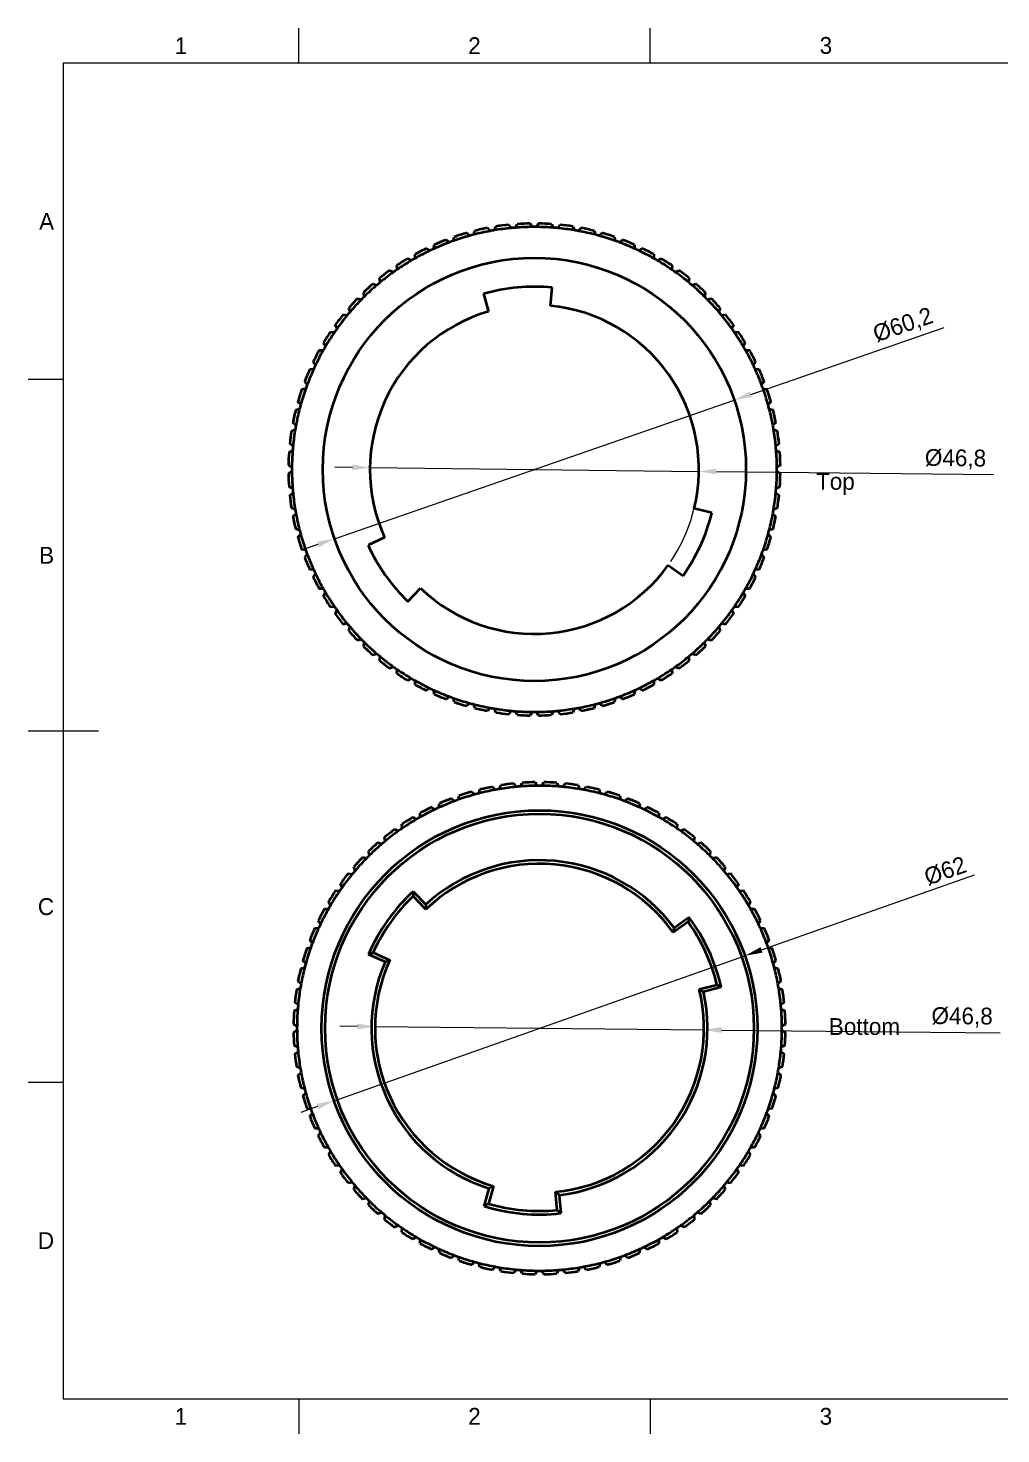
# Model space of a CAD drawing. Header units: millimetres. Extents: x 15 to 292, y 5 to 205.
# Drawn here: x 15 to 153.4, y 5 to 205 of the extents above; entities that cross this region are included whole.
import ezdxf

# ---------------------------------------------------------------- set-up
doc = ezdxf.new("R2010")
doc.units = ezdxf.units.MM
for name, color, linetype in [('Annotations', 7, 'Continuous'), ('Border', 7, 'Continuous'), ('Geometries', 7, 'Continuous')]:
    doc.layers.add(name, color=color, linetype=linetype)
doc.styles.add('Shapr0', font='txt', dxfattribs={"height": 2.3925})
doc.styles.add('Shapr2', font='txt', dxfattribs={"height": 2.3925})
doc.styles.add('Shapr4', font='txt', dxfattribs={"height": 2.3925})
doc.dimstyles.new('ISO-25', dxfattribs={"dimtxt": 2.5, "dimasz": 2.5, "dimexe": 1.25, "dimexo": 0.625, "dimtad": 1, "dimtxsty": 'Standard', "dimcen": 2.5, "dimadec": 0, "dimazin": 0, "dimtfac": 1, "dimtmove": 0, "dimatfit": 3, "dimfxl": 1, "dimarcsym": 0})

# ---------------------------------------------------------------- blocks, each defined once
blk = doc.blocks.new('*D2')
at = {"layer": 'Annotations', "color": 0, "linetype": 'Continuous', "lineweight": 15}
for p, q in [((61.13, 142.51), (58.63, 142.54)), ((63.63, 142.48), (110.43, 141.94)), ((112.93, 141.92), (152.34, 141.47))]:
    blk.add_line(p, q, dxfattribs=at)
at = {"layer": 'Annotations', "color": 0, "lineweight": 15}
blk.add_arc((87.03, 142.21), 23.4, 325.9535, 2.4063, dxfattribs=at)
at = {"layer": 'Annotations', "color": 0}
for points in [[(61.13, 142.09), (61.14, 142.92), (63.63, 142.48)], [(112.93, 142.33), (112.92, 141.5), (110.43, 141.94)]]:
    blk.add_solid(points, dxfattribs=at)
at = {"layer": 'Defpoints', "color": 0}
for p in [(63.63, 142.48), (110.43, 141.94)]:
    blk.add_point(p, dxfattribs=at)
at = {"layer": 'Annotations', "color": 0, "lineweight": 15, "insert": (146.94, 143.65), "char_height": 2.3925, "attachment_point": 5, "rotation": 359.3453, "style": 'Shapr4'}
blk.add_mtext('\\A1;%%c46,8', dxfattribs=at)
blk = doc.blocks.new('*D3')
at = {"layer": 'Annotations', "color": 0, "linetype": 'Continuous', "lineweight": 15}
for p, q in [((117.83, 152.88), (145.33, 162.41)), ((58.59, 132.36), (115.47, 152.07)), ((56.23, 131.54), (53.86, 130.72))]:
    blk.add_line(p, q, dxfattribs=at)
at = {"layer": 'Annotations', "color": 0}
for points in [[(117.7, 153.28), (117.97, 152.49), (115.47, 152.07)], [(56.36, 131.14), (56.09, 131.93), (58.59, 132.36)]]:
    blk.add_solid(points, dxfattribs=at)
at = {"layer": 'Defpoints', "color": 0}
for p in [(115.47, 152.07), (58.59, 132.36)]:
    blk.add_point(p, dxfattribs=at)
at = {"layer": 'Annotations', "color": 0, "lineweight": 15, "insert": (139.51, 162.64), "char_height": 2.3925, "attachment_point": 5, "rotation": 19.1102, "style": 'Shapr4'}
blk.add_mtext('\\A1;%%c60,2', dxfattribs=at)
blk = doc.blocks.new('*D4')
at = {"layer": 'Annotations', "color": 0, "linetype": 'Continuous', "lineweight": 15}
for p, q in [((61.85, 62.96), (59.35, 62.99)), ((64.35, 62.94), (111.15, 62.49)), ((113.65, 62.46), (153.29, 62.08))]:
    blk.add_line(p, q, dxfattribs=at)
at = {"layer": 'Annotations', "color": 0}
for points in [[(61.85, 62.55), (61.86, 63.38), (64.35, 62.94)], [(113.66, 62.88), (113.65, 62.05), (111.15, 62.49)]]:
    blk.add_solid(points, dxfattribs=at)
at = {"layer": 'Defpoints', "color": 0}
for p in [(64.35, 62.94), (111.15, 62.49)]:
    blk.add_point(p, dxfattribs=at)
at = {"layer": 'Annotations', "color": 0, "lineweight": 15, "insert": (147.88, 64.25), "char_height": 2.3925, "attachment_point": 5, "rotation": 359.4442, "style": 'Shapr2'}
blk.add_mtext('\\A1;%%c46,8', dxfattribs=at)
blk = doc.blocks.new('*D5')
at = {"layer": 'Annotations', "color": 0, "linetype": 'Continuous', "lineweight": 15}
for p, q in [((119.35, 73.86), (149.62, 84.53)), ((58.52, 52.4), (116.99, 73.02)), ((56.16, 51.57), (53.8, 50.74))]:
    blk.add_line(p, q, dxfattribs=at)
at = {"layer": 'Annotations', "color": 0}
for points in [[(119.21, 74.25), (119.48, 73.46), (116.99, 73.02)], [(56.3, 51.18), (56.02, 51.96), (58.52, 52.4)]]:
    blk.add_solid(points, dxfattribs=at)
at = {"layer": 'Defpoints', "color": 0}
for p in [(116.99, 73.02), (58.52, 52.4)]:
    blk.add_point(p, dxfattribs=at)
at = {"layer": 'Annotations', "color": 0, "lineweight": 15, "insert": (145.48, 85.09), "char_height": 2.393, "attachment_point": 5, "rotation": 19.4275, "style": 'Shapr2'}
blk.add_mtext('\\A1;%%c62', dxfattribs=at)

msp = doc.modelspace()

# ---------------------------------------------------------------- linework, layer by layer
at = {"layer": 'Border', "linetype": 'Continuous', "lineweight": 15}
for p, q in [((53.5, 200), (53.5, 205)), ((103.5, 200), (103.5, 205)), ((287, 200), (20, 200)), ((20, 200), (20, 10)), ((20, 155), (15, 155)), ((25, 105), (15, 105)), ((20, 55), (15, 55)), ((20, 10), (287, 10)), ((53.5, 10), (53.5, 5)), ((103.5, 10), (103.5, 5))]:
    msp.add_line(p, q, dxfattribs=at)
at = {"layer": 'Geometries', "linetype": 'Continuous', "lineweight": 40}
for p, q in [((78.401, 175.615), (78.549, 176.168)), ((80.365, 176.571), (80.733, 176.132)), ((81.345, 176.24), (81.541, 176.778)), ((83.385, 177.021), (83.714, 176.552)), ((84.332, 176.606), (84.575, 177.125)), ((86.433, 177.206), (86.719, 176.71)), ((87.34, 176.71), (87.627, 177.206)), ((89.485, 177.125), (89.727, 176.606)), ((90.346, 176.552), (90.675, 177.021)), ((92.519, 176.778), (92.715, 176.24)), ((93.326, 176.132), (93.695, 176.571)), ((95.51, 176.168), (95.659, 175.615)), ((72.731, 173.609), (72.781, 174.18)), ((74.5, 174.892), (74.939, 174.523)), ((75.522, 174.736), (75.622, 175.3)), ((77.396, 175.859), (77.801, 175.454)), ((96.259, 175.454), (96.664, 175.859)), ((98.438, 175.3), (98.537, 174.736)), ((99.121, 174.523), (99.56, 174.892)), ((101.278, 174.18), (101.328, 173.609)), ((69.015, 172.219), (69.512, 171.933)), ((70.049, 172.243), (70.049, 172.816)), ((71.699, 173.675), (72.169, 173.347)), ((101.891, 173.347), (102.36, 173.675)), ((104.01, 172.816), (104.01, 172.243)), ((104.548, 171.933), (105.044, 172.219)), ((66.468, 170.535), (66.988, 170.293)), ((67.497, 170.649), (67.447, 171.22)), ((106.613, 171.22), (106.563, 170.649)), ((107.072, 170.293), (107.591, 170.535)), ((64.078, 168.635), (64.617, 168.439)), ((65.092, 168.838), (64.993, 169.403)), ((89.304, 165.501), (89.546, 168.092)), ((109.067, 169.403), (108.967, 168.838)), ((109.443, 168.439), (109.981, 168.635)), ((61.862, 166.534), (62.416, 166.386)), ((62.855, 166.825), (62.707, 167.379)), ((79.767, 167.179), (80.484, 164.677)), ((111.353, 167.379), (111.204, 166.825)), ((111.644, 166.386), (112.197, 166.534)), ((59.838, 164.248), (60.403, 164.149)), ((60.802, 164.625), (60.606, 165.163)), ((113.454, 165.163), (113.258, 164.625)), ((113.657, 164.149), (114.221, 164.248)), ((58.948, 162.253), (58.706, 162.773)), ((115.353, 162.773), (115.111, 162.253)), ((57.308, 159.73), (57.022, 160.226)), ((58.021, 161.795), (58.592, 161.745)), ((115.467, 161.745), (116.038, 161.795)), ((117.038, 160.226), (116.751, 159.73)), ((56.425, 159.192), (56.998, 159.192)), ((117.062, 159.192), (117.635, 159.192)), ((55.061, 156.46), (55.632, 156.51)), ((55.895, 157.073), (55.566, 157.542)), ((118.494, 157.542), (118.165, 157.073)), ((118.427, 156.51), (118.998, 156.46)), ((54.718, 154.302), (54.35, 154.741)), ((119.71, 154.741), (119.342, 154.302)), ((53.941, 153.619), (54.505, 153.719)), ((119.554, 153.719), (120.118, 153.619)), ((53.073, 150.692), (53.626, 150.84)), ((53.787, 151.44), (53.382, 151.845)), ((120.678, 151.845), (120.273, 151.44)), ((120.433, 150.84), (120.987, 150.692)), ((53.109, 148.508), (52.67, 148.876)), ((121.389, 148.876), (120.95, 148.508)), ((52.463, 147.7), (53.001, 147.896)), ((121.058, 147.896), (121.597, 147.7)), ((52.116, 144.667), (52.635, 144.909)), ((52.69, 145.527), (52.22, 145.856)), ((121.839, 145.856), (121.37, 145.527)), ((121.424, 144.909), (121.944, 144.667)), ((52.531, 142.522), (52.035, 142.808)), ((122.025, 142.808), (121.528, 142.522)), ((52.035, 141.614), (52.531, 141.901)), ((121.528, 141.901), (122.025, 141.614)), ((52.635, 139.514), (52.116, 139.756)), ((52.22, 138.567), (52.69, 138.895)), ((121.37, 138.895), (121.839, 138.567)), ((121.944, 139.756), (121.424, 139.514)), ((53.001, 136.527), (52.463, 136.723)), ((112.28, 136.018), (109.759, 136.647)), ((121.597, 136.723), (121.058, 136.527)), ((52.67, 135.547), (53.109, 135.915)), ((120.95, 135.915), (121.389, 135.547)), ((53.626, 133.582), (53.073, 133.731)), ((53.382, 132.577), (53.787, 132.983)), ((65.724, 132.536), (63.362, 131.451)), ((120.273, 132.983), (120.678, 132.577)), ((120.987, 133.731), (120.433, 133.582)), ((54.505, 130.704), (53.941, 130.803)), ((54.35, 129.681), (54.718, 130.12)), ((119.342, 130.12), (119.71, 129.681)), ((120.118, 130.803), (119.554, 130.704)), ((106.062, 128.597), (108.181, 127.095)), ((55.632, 127.913), (55.061, 127.963)), ((55.566, 126.881), (55.895, 127.35)), ((118.165, 127.35), (118.494, 126.881)), ((118.998, 127.963), (118.427, 127.913)), ((56.998, 125.231), (56.425, 125.231)), ((57.022, 124.197), (57.308, 124.693)), ((69.041, 123.441), (70.846, 125.31)), ((116.751, 124.693), (117.038, 124.197)), ((117.635, 125.231), (117.062, 125.231)), ((58.592, 122.678), (58.021, 122.628)), ((58.706, 121.65), (58.948, 122.169)), ((115.111, 122.169), (115.353, 121.65)), ((116.038, 122.628), (115.467, 122.678)), ((60.403, 120.274), (59.838, 120.174)), ((114.221, 120.174), (113.657, 120.274)), ((60.606, 119.26), (60.802, 119.798)), ((62.416, 118.037), (61.862, 117.888)), ((112.197, 117.888), (111.644, 118.037)), ((113.258, 119.798), (113.454, 119.26)), ((62.707, 117.044), (62.855, 117.598)), ((111.204, 117.598), (111.353, 117.044)), ((64.617, 115.984), (64.078, 115.788)), ((64.993, 115.02), (65.092, 115.584)), ((66.988, 114.13), (66.468, 113.888)), ((107.591, 113.888), (107.072, 114.13)), ((108.967, 115.584), (109.067, 115.02)), ((109.981, 115.788), (109.443, 115.984)), ((67.447, 113.203), (67.497, 113.774)), ((69.512, 112.49), (69.015, 112.203)), ((70.049, 111.606), (70.049, 112.179)), ((104.01, 112.179), (104.01, 111.606)), ((105.044, 112.203), (104.548, 112.49)), ((106.563, 113.774), (106.613, 113.203)), ((72.169, 111.076), (71.699, 110.748)), ((72.781, 110.243), (72.731, 110.814)), ((101.328, 110.814), (101.278, 110.243)), ((102.36, 110.748), (101.891, 111.076)), ((74.939, 109.9), (74.5, 109.531)), ((75.622, 109.123), (75.522, 109.687)), ((77.801, 108.969), (77.396, 108.563)), ((78.549, 108.254), (78.401, 108.808)), ((80.733, 108.291), (80.365, 107.852)), ((81.541, 107.644), (81.345, 108.183)), ((92.715, 108.183), (92.519, 107.644)), ((93.695, 107.852), (93.326, 108.291)), ((95.659, 108.808), (95.51, 108.254)), ((96.664, 108.563), (96.259, 108.969)), ((98.537, 109.687), (98.438, 109.123)), ((99.56, 109.531), (99.121, 109.9)), ((83.714, 107.871), (83.385, 107.402)), ((84.575, 107.298), (84.332, 107.817)), ((86.719, 107.713), (86.433, 107.216)), ((87.627, 107.216), (87.34, 107.713)), ((89.727, 107.817), (89.485, 107.298)), ((90.675, 107.402), (90.346, 107.871)), ((78.119, 96.361), (78.524, 95.956)), ((79.124, 96.117), (79.272, 96.67)), ((81.088, 97.073), (81.456, 96.634)), ((82.068, 96.742), (82.264, 97.28)), ((84.108, 97.523), (84.437, 97.054)), ((85.055, 97.108), (85.297, 97.627)), ((87.156, 97.708), (87.442, 97.212)), ((88.063, 97.212), (88.35, 97.708)), ((90.208, 97.627), (90.45, 97.108)), ((91.069, 97.054), (91.397, 97.523)), ((93.241, 97.28), (93.437, 96.742)), ((94.049, 96.634), (94.417, 97.073)), ((96.233, 96.67), (96.382, 96.117)), ((96.981, 95.956), (97.387, 96.361)), ((72.422, 94.177), (72.891, 93.848)), ((73.454, 94.111), (73.504, 94.682)), ((75.223, 95.394), (75.662, 95.025)), ((76.245, 95.238), (76.345, 95.802)), ((99.161, 95.802), (99.26, 95.238)), ((99.844, 95.025), (100.283, 95.394)), ((102.001, 94.682), (102.051, 94.111)), ((102.614, 93.848), (103.083, 94.177)), ((69.738, 92.721), (70.234, 92.435)), ((70.772, 92.745), (70.772, 93.318)), ((104.733, 93.318), (104.733, 92.745)), ((105.271, 92.435), (105.767, 92.721)), ((67.191, 91.037), (67.711, 90.795)), ((68.219, 91.151), (68.169, 91.722)), ((107.336, 91.722), (107.286, 91.151)), ((107.795, 90.795), (108.314, 91.037)), ((64.801, 89.137), (65.339, 88.941)), ((65.815, 89.34), (65.716, 89.905)), ((109.79, 89.905), (109.69, 89.34)), ((110.166, 88.941), (110.704, 89.137)), ((62.585, 87.036), (63.139, 86.888)), ((63.578, 87.327), (63.43, 87.881)), ((112.076, 87.881), (111.927, 87.327)), ((112.366, 86.888), (112.92, 87.036)), ((60.561, 84.75), (61.126, 84.651)), ((61.525, 85.126), (61.329, 85.665)), ((114.176, 85.665), (113.98, 85.126)), ((114.38, 84.651), (114.944, 84.75)), ((58.744, 82.296), (59.315, 82.246)), ((59.671, 82.755), (59.429, 83.275)), ((69.781, 82.186), (71.587, 80.317)), ((116.076, 83.275), (115.834, 82.755)), ((116.19, 82.246), (116.761, 82.296)), ((58.031, 80.231), (57.745, 80.728)), ((71.569, 79.615), (69.764, 81.484)), ((117.761, 80.728), (117.474, 80.231)), ((56.617, 77.574), (56.289, 78.044)), ((57.148, 79.694), (57.721, 79.694)), ((106.897, 77.02), (109.018, 78.523)), ((117.785, 79.694), (118.358, 79.694)), ((119.216, 78.044), (118.888, 77.574)), ((55.784, 76.962), (56.355, 77.012)), ((108.904, 77.83), (106.785, 76.327)), ((119.15, 77.012), (119.721, 76.962)), ((54.664, 74.121), (55.228, 74.221)), ((55.441, 74.804), (55.072, 75.243)), ((120.433, 75.243), (120.064, 74.804)), ((120.277, 74.221), (120.841, 74.121)), ((54.51, 71.942), (54.105, 72.347)), ((65.79, 72.14), (63.427, 73.225)), ((64.084, 73.473), (66.447, 72.389)), ((121.401, 72.347), (120.995, 71.942)), ((53.796, 71.194), (54.349, 71.342)), ((121.156, 71.342), (121.71, 71.194)), ((53.186, 68.202), (53.724, 68.398)), ((53.832, 69.01), (53.393, 69.378)), ((110.481, 68.278), (113.003, 68.906)), ((113.603, 68.541), (111.08, 67.912)), ((122.112, 69.378), (121.673, 69.01)), ((121.781, 68.398), (122.32, 68.202)), ((53.412, 66.029), (52.943, 66.358)), ((122.562, 66.358), (122.093, 66.029)), ((52.839, 65.168), (53.358, 65.411)), ((122.147, 65.411), (122.666, 65.168)), ((53.254, 63.024), (52.758, 63.31)), ((52.758, 62.116), (53.254, 62.403)), ((122.748, 63.31), (122.251, 63.024)), ((122.251, 62.403), (122.748, 62.116)), ((53.358, 60.016), (52.839, 60.258)), ((122.666, 60.258), (122.147, 60.016)), ((52.943, 59.068), (53.412, 59.397)), ((122.093, 59.397), (122.562, 59.068)), ((53.724, 57.028), (53.186, 57.224)), ((53.393, 56.048), (53.832, 56.417)), ((121.673, 56.417), (122.112, 56.048)), ((122.32, 57.224), (121.781, 57.028)), ((54.349, 54.084), (53.796, 54.233)), ((121.71, 54.233), (121.156, 54.084)), ((54.105, 53.079), (54.51, 53.484)), ((120.995, 53.484), (121.401, 53.079)), ((55.228, 51.206), (54.664, 51.305)), ((55.072, 50.183), (55.441, 50.622)), ((120.064, 50.622), (120.433, 50.183)), ((120.841, 51.305), (120.277, 51.206)), ((56.355, 48.415), (55.784, 48.465)), ((119.721, 48.465), (119.15, 48.415)), ((56.289, 47.383), (56.617, 47.852)), ((118.888, 47.852), (119.216, 47.383)), ((57.721, 45.733), (57.148, 45.733)), ((57.745, 44.699), (58.031, 45.195)), ((117.474, 45.195), (117.761, 44.699)), ((118.358, 45.733), (117.785, 45.733)), ((59.315, 43.18), (58.744, 43.13)), ((59.429, 42.152), (59.671, 42.671)), ((115.834, 42.671), (116.076, 42.152)), ((116.761, 43.13), (116.19, 43.18)), ((61.126, 40.776), (60.561, 40.676)), ((61.329, 39.762), (61.525, 40.3)), ((81.207, 40.247), (80.49, 37.746)), ((113.98, 40.3), (114.176, 39.762)), ((114.944, 40.676), (114.38, 40.776)), ((63.139, 38.539), (62.585, 38.39)), ((63.43, 37.546), (63.578, 38.1)), ((79.873, 37.409), (80.591, 39.912)), ((90.269, 36.833), (90.027, 39.424)), ((90.57, 38.98), (90.812, 36.388)), ((111.927, 38.1), (112.076, 37.546)), ((112.92, 38.39), (112.366, 38.539)), ((65.339, 36.485), (64.801, 36.289)), ((65.716, 35.522), (65.815, 36.086)), ((109.69, 36.086), (109.79, 35.522)), ((110.704, 36.289), (110.166, 36.485)), ((67.711, 34.632), (67.191, 34.39)), ((68.169, 33.705), (68.219, 34.276)), ((107.286, 34.276), (107.336, 33.705)), ((108.314, 34.39), (107.795, 34.632)), ((70.234, 32.992), (69.738, 32.705)), ((70.772, 32.108), (70.772, 32.681)), ((104.733, 32.681), (104.733, 32.108)), ((105.767, 32.705), (105.271, 32.992)), ((72.891, 31.578), (72.422, 31.249)), ((73.504, 30.745), (73.454, 31.316)), ((75.662, 30.401), (75.223, 30.033)), ((76.345, 29.625), (76.245, 30.189)), ((99.26, 30.189), (99.161, 29.625)), ((100.283, 30.033), (99.844, 30.401)), ((102.051, 31.316), (102.001, 30.745)), ((103.083, 31.249), (102.614, 31.578)), ((78.524, 29.471), (78.119, 29.065)), ((79.272, 28.756), (79.124, 29.31)), ((81.456, 28.793), (81.088, 28.354)), ((82.264, 28.146), (82.068, 28.685)), ((84.437, 28.373), (84.108, 27.904)), ((85.297, 27.799), (85.055, 28.319)), ((87.442, 28.215), (87.156, 27.718)), ((88.35, 27.718), (88.063, 28.215)), ((90.45, 28.319), (90.208, 27.799)), ((91.397, 27.904), (91.069, 28.373)), ((93.437, 28.685), (93.241, 28.146)), ((94.417, 28.354), (94.049, 28.793)), ((96.382, 29.31), (96.233, 28.756)), ((97.387, 29.065), (96.981, 29.471))]:
    msp.add_line(p, q, dxfattribs=at)
at = {"layer": 'Geometries', "linetype": 'Continuous', "lineweight": 40, "flags": 128}
for points in [[(69.781, 82.186), (69.776, 82.011), (69.772, 81.835), (69.768, 81.66), (69.764, 81.484)], [(71.587, 80.317), (71.582, 80.141), (71.577, 79.966), (71.573, 79.79), (71.569, 79.615)], [(109.018, 78.523), (108.99, 78.35), (108.962, 78.177), (108.933, 78.003), (108.904, 77.83)], [(106.897, 77.02), (106.87, 76.847), (106.842, 76.674), (106.814, 76.501), (106.785, 76.327)], [(63.427, 73.225), (63.591, 73.287), (63.755, 73.35), (63.92, 73.412), (64.084, 73.473)], [(65.79, 72.14), (65.954, 72.203), (66.118, 72.265), (66.282, 72.327), (66.447, 72.389)], [(110.481, 68.278), (110.632, 68.187), (110.782, 68.095), (110.931, 68.004), (111.08, 67.912)], [(113.003, 68.906), (113.154, 68.815), (113.304, 68.724), (113.454, 68.633), (113.603, 68.541)], [(81.207, 40.247), (81.053, 40.163), (80.899, 40.079), (80.745, 39.995), (80.591, 39.912)], [(90.027, 39.424), (90.162, 39.312), (90.298, 39.201), (90.434, 39.09), (90.57, 38.98)], [(80.49, 37.746), (80.336, 37.661), (80.182, 37.576), (80.027, 37.493), (79.873, 37.409)], [(90.269, 36.833), (90.404, 36.721), (90.54, 36.61), (90.676, 36.499), (90.812, 36.388)]]:
    msp.add_lwpolyline(points, dxfattribs=at)
at = {"layer": 'Geometries', "linetype": 'Continuous', "lineweight": 40}
for centre, radius in [((87.03, 142.211), 30.1), ((87.753, 62.713), 31), ((87.753, 62.713), 30.5)]:
    msp.add_circle(centre, radius, dxfattribs=at)
for centre, radius, start, end in [((87.03, 142.211), 34.5, 100.5157, 104.4843), ((87.03, 142.211), 35, 100.97745, 104.02255), ((87.03, 142.211), 34.5, 99.4843, 100.5157), ((87.03, 142.211), 34.5, 95.5157, 99.4843), ((87.03, 142.211), 35, 95.97745, 99.02255), ((87.03, 142.211), 34.5, 94.4843, 95.5157), ((87.03, 142.211), 34.5, 90.5157, 94.4843), ((87.03, 142.211), 35, 90.97745, 94.02255), ((87.03, 142.211), 34.5, 89.4843, 90.5157), ((87.03, 142.211), 34.5, 85.5157, 89.4843), ((87.03, 142.211), 35, 85.97745, 89.02255), ((87.03, 142.211), 34.5, 84.4843, 85.5157), ((87.03, 142.211), 34.5, 80.5157, 84.4843), ((87.03, 142.211), 35, 80.97745, 84.02255), ((87.03, 142.211), 34.5, 79.4843, 80.5157), ((87.03, 142.211), 34.5, 75.5157, 79.4843), ((87.03, 142.211), 35, 75.97745, 79.02255), ((87.03, 142.211), 34.5, 110.5157, 114.4843), ((87.03, 142.211), 35, 110.97745, 114.02255), ((87.03, 142.211), 34.5, 109.4843, 110.5157), ((87.03, 142.211), 34.5, 105.5157, 109.4843), ((87.03, 142.211), 35, 105.97745, 109.02255), ((87.03, 142.211), 34.5, 104.4843, 105.5157), ((87.03, 142.211), 34.5, 74.4843, 75.5157), ((87.03, 142.211), 34.5, 70.5157, 74.4843), ((87.03, 142.211), 35, 70.97745, 74.02255), ((87.03, 142.211), 34.5, 69.4843, 70.5157), ((87.03, 142.211), 34.5, 65.5157, 69.4843), ((87.03, 142.211), 35, 65.97745, 69.02255), ((87.03, 142.211), 35, 120.97745, 124.02255), ((87.03, 142.211), 34.5, 119.4843, 120.5157), ((87.03, 142.211), 35, 115.97745, 119.02255), ((87.03, 142.211), 34.5, 115.5157, 119.4843), ((87.03, 142.211), 34.5, 114.4843, 115.5157), ((87.03, 142.211), 34.5, 64.4843, 65.5157), ((87.03, 142.211), 34.5, 60.5157, 64.4843), ((87.03, 142.211), 35, 60.97745, 64.02255), ((87.03, 142.211), 34.5, 59.4843, 60.5157), ((87.03, 142.211), 35, 55.97745, 59.02255), ((87.03, 142.211), 35, 125.97745, 129.02255), ((87.03, 142.211), 34.5, 125.5157, 129.4843), ((87.03, 142.211), 34.5, 124.4843, 125.5157), ((87.03, 142.211), 34.5, 120.5157, 124.4843), ((87.03, 142.211), 34.5, 55.5157, 59.4843), ((87.03, 142.211), 34.5, 54.4843, 55.5157), ((87.03, 142.211), 34.5, 50.5157, 54.4843), ((87.03, 142.211), 35, 50.97745, 54.02255), ((87.03, 142.211), 35, 130.97745, 134.02255), ((87.03, 142.211), 34.5, 130.5157, 134.4843), ((87.03, 142.211), 34.5, 129.4843, 130.5157), ((87.029, 142.214), 26, 84.44628, 106.22008), ((87.03, 142.211), 34.5, 49.4843, 50.5157), ((87.03, 142.211), 34.5, 45.5157, 49.4843), ((87.03, 142.211), 35, 45.97745, 49.02255), ((87.03, 142.211), 35, 135.97745, 139.02255), ((87.03, 142.211), 34.5, 135.5157, 139.4843), ((87.03, 142.211), 34.5, 134.4843, 135.5157), ((87.03, 142.211), 34.5, 44.4843, 45.5157), ((87.03, 142.211), 34.5, 40.5157, 44.4843), ((87.03, 142.211), 35, 40.97745, 44.02255), ((87.03, 142.211), 35, 140.97745, 144.02255), ((87.03, 142.211), 34.5, 140.5157, 144.4843), ((87.03, 142.211), 34.5, 139.4843, 140.5157), ((87.03, 142.211), 23.4, 106.24365, 204.42312), ((87.03, 142.211), 23.4, 346.24365, 84.42312), ((87.03, 142.211), 34.5, 39.4843, 40.5157), ((87.03, 142.211), 34.5, 35.5157, 39.4843), ((87.03, 142.211), 35, 35.97745, 39.02255), ((87.03, 142.211), 34.5, 144.4843, 145.5157), ((87.03, 142.211), 34.5, 34.4843, 35.5157), ((87.03, 142.211), 35, 145.97745, 149.02255), ((87.03, 142.211), 34.5, 145.5157, 149.4843), ((87.03, 142.211), 34.5, 30.5157, 34.4843), ((87.03, 142.211), 35, 30.97745, 34.02255), ((87.03, 142.211), 35, 150.97745, 154.02255), ((87.03, 142.211), 34.5, 150.5157, 154.4843), ((87.03, 142.211), 34.5, 149.4843, 150.5157), ((87.03, 142.211), 34.5, 29.4843, 30.5157), ((87.03, 142.211), 34.5, 25.5157, 29.4843), ((87.03, 142.211), 35, 25.97745, 29.02255), ((87.03, 142.211), 35, 155.97745, 159.02255), ((87.03, 142.211), 34.5, 155.5157, 159.4843), ((87.03, 142.211), 34.5, 154.4843, 155.5157), ((87.03, 142.211), 34.5, 24.4843, 25.5157), ((87.03, 142.211), 34.5, 20.5157, 24.4843), ((87.03, 142.211), 35, 20.97745, 24.02255), ((87.03, 142.211), 34.5, 159.4843, 160.5157), ((87.03, 142.211), 34.5, 19.4843, 20.5157), ((87.03, 142.211), 35, 160.97745, 164.02255), ((87.03, 142.211), 34.5, 160.5157, 164.4843), ((87.03, 142.211), 34.5, 15.5157, 19.4843), ((87.03, 142.211), 35, 15.97745, 19.02255), ((87.03, 142.211), 35, 165.97745, 169.02255), ((87.03, 142.211), 34.5, 165.5157, 169.4843), ((87.03, 142.211), 34.5, 164.4843, 165.5157), ((87.03, 142.211), 34.5, 14.4843, 15.5157), ((87.03, 142.211), 34.5, 10.5157, 14.4843), ((87.03, 142.211), 35, 10.97745, 14.02255), ((87.03, 142.211), 34.5, 169.4843, 170.5157), ((87.03, 142.211), 34.5, 9.4843, 10.5157), ((87.03, 142.211), 35, 170.97745, 174.02255), ((87.03, 142.211), 34.5, 170.5157, 174.4843), ((87.03, 142.211), 34.5, 5.5157, 9.4843), ((87.03, 142.211), 35, 5.97745, 9.02255), ((87.03, 142.211), 35, 175.97745, 179.02255), ((87.03, 142.211), 34.5, 175.5157, 179.4843), ((87.03, 142.211), 34.5, 174.4843, 175.5157), ((87.03, 142.211), 34.5, 4.4843, 5.5157), ((87.03, 142.211), 34.5, 0.5157, 4.4843), ((87.03, 142.211), 35, 0.97745, 4.02255), ((87.03, 142.211), 34.5, 179.4843, 180.5157), ((87.03, 142.211), 34.5, 359.4843, 0.5157), ((87.03, 142.211), 35, 180.97745, 184.02255), ((87.03, 142.211), 34.5, 180.5157, 184.4843), ((87.03, 142.211), 34.5, 355.5157, 359.4843), ((87.03, 142.211), 35, 355.97745, 359.02255), ((87.03, 142.211), 35, 185.97745, 189.02255), ((87.03, 142.211), 34.5, 184.4843, 185.5157), ((87.03, 142.211), 34.5, 185.5157, 189.4843), ((87.03, 142.211), 34.5, 350.5157, 354.4843), ((87.03, 142.211), 34.5, 354.4843, 355.5157), ((87.03, 142.211), 35, 350.97745, 354.02255), ((87.03, 142.211), 34.5, 189.4843, 190.5157), ((87.029, 142.214), 26, 324.44325, 346.21381), ((87.03, 142.211), 34.5, 349.4843, 350.5157), ((87.03, 142.211), 35, 190.97745, 194.02255), ((87.03, 142.211), 34.5, 190.5157, 194.4843), ((87.03, 142.211), 34.5, 345.5157, 349.4843), ((87.03, 142.211), 35, 345.97745, 349.02255), ((87.03, 142.211), 35, 195.97745, 199.02255), ((87.03, 142.211), 34.5, 194.4843, 195.5157), ((87.03, 142.211), 34.5, 195.5157, 199.4843), ((87.03, 142.211), 34.5, 340.5157, 344.4843), ((87.03, 142.211), 35, 340.97745, 344.02255), ((87.03, 142.211), 34.5, 344.4843, 345.5157), ((87.03, 142.211), 34.5, 199.4843, 200.5157), ((87.03, 142.211), 34.5, 200.5157, 204.4843), ((87.029, 142.214), 26, 204.45299, 226.22365), ((87.03, 142.211), 34.5, 335.5157, 339.4843), ((87.03, 142.211), 34.5, 339.4843, 340.5157), ((87.03, 142.211), 35, 200.97745, 204.02255), ((87.03, 142.211), 23.4, 226.24365, 324.42312), ((87.03, 142.211), 35, 335.97745, 339.02255), ((87.03, 142.211), 35, 205.97745, 209.02255), ((87.03, 142.211), 34.5, 204.4843, 205.5157), ((87.03, 142.211), 34.5, 205.5157, 209.4843), ((87.03, 142.211), 34.5, 330.5157, 334.4843), ((87.03, 142.211), 35, 330.97745, 334.02255), ((87.03, 142.211), 34.5, 334.4843, 335.5157), ((87.03, 142.211), 34.5, 209.4843, 210.5157), ((87.03, 142.211), 35, 210.97745, 214.02255), ((87.03, 142.211), 34.5, 210.5157, 214.4843), ((87.03, 142.211), 34.5, 325.5157, 329.4843), ((87.03, 142.211), 35, 325.97745, 329.02255), ((87.03, 142.211), 34.5, 329.4843, 330.5157), ((87.03, 142.211), 34.5, 214.4843, 215.5157), ((87.03, 142.211), 34.5, 215.5157, 219.4843), ((87.03, 142.211), 34.5, 320.5157, 324.4843), ((87.03, 142.211), 34.5, 324.4843, 325.5157), ((87.03, 142.211), 35, 215.97745, 219.02255), ((87.03, 142.211), 34.5, 219.4843, 220.5157), ((87.03, 142.211), 34.5, 319.4843, 320.5157), ((87.03, 142.211), 35, 320.97745, 324.02255), ((87.03, 142.211), 35, 220.97745, 224.02255), ((87.03, 142.211), 34.5, 220.5157, 224.4843), ((87.03, 142.211), 34.5, 224.4843, 225.5157), ((87.03, 142.211), 34.5, 314.4843, 315.5157), ((87.03, 142.211), 34.5, 315.5157, 319.4843), ((87.03, 142.211), 35, 315.97745, 319.02255), ((87.03, 142.211), 35, 225.97745, 229.02255), ((87.03, 142.211), 34.5, 225.5157, 229.4843), ((87.03, 142.211), 34.5, 310.5157, 314.4843), ((87.03, 142.211), 35, 310.97745, 314.02255), ((87.03, 142.211), 34.5, 229.4843, 230.5157), ((87.03, 142.211), 35, 230.97745, 234.02255), ((87.03, 142.211), 34.5, 230.5157, 234.4843), ((87.03, 142.211), 34.5, 234.4843, 235.5157), ((87.03, 142.211), 34.5, 304.4843, 305.5157), ((87.03, 142.211), 34.5, 305.5157, 309.4843), ((87.03, 142.211), 35, 305.97745, 309.02255), ((87.03, 142.211), 34.5, 309.4843, 310.5157), ((87.03, 142.211), 35, 235.97745, 239.02255), ((87.03, 142.211), 34.5, 235.5157, 239.4843), ((87.03, 142.211), 34.5, 239.4843, 240.5157), ((87.03, 142.211), 34.5, 240.5157, 244.4843), ((87.03, 142.211), 34.5, 295.5157, 299.4843), ((87.03, 142.211), 34.5, 299.4843, 300.5157), ((87.03, 142.211), 34.5, 300.5157, 304.4843), ((87.03, 142.211), 35, 300.97745, 304.02255), ((87.03, 142.211), 35, 240.97745, 244.02255), ((87.03, 142.211), 34.5, 244.4843, 245.5157), ((87.03, 142.211), 34.5, 245.5157, 249.4843), ((87.03, 142.211), 35, 245.97745, 249.02255), ((87.03, 142.211), 34.5, 290.5157, 294.4843), ((87.03, 142.211), 35, 290.97745, 294.02255), ((87.03, 142.211), 34.5, 294.4843, 295.5157), ((87.03, 142.211), 35, 295.97745, 299.02255), ((87.03, 142.211), 34.5, 249.4843, 250.5157), ((87.03, 142.211), 34.5, 250.5157, 254.4843), ((87.03, 142.211), 35, 250.97745, 254.02255), ((87.03, 142.211), 34.5, 254.4843, 255.5157), ((87.03, 142.211), 34.5, 255.5157, 259.4843), ((87.03, 142.211), 35, 255.97745, 259.02255), ((87.03, 142.211), 34.5, 259.4843, 260.5157), ((87.03, 142.211), 34.5, 260.5157, 264.4843), ((87.03, 142.211), 34.5, 275.5157, 279.4843), ((87.03, 142.211), 34.5, 279.4843, 280.5157), ((87.03, 142.211), 34.5, 280.5157, 284.4843), ((87.03, 142.211), 35, 280.97745, 284.02255), ((87.03, 142.211), 34.5, 284.4843, 285.5157), ((87.03, 142.211), 34.5, 285.5157, 289.4843), ((87.03, 142.211), 35, 285.97745, 289.02255), ((87.03, 142.211), 34.5, 289.4843, 290.5157), ((87.03, 142.211), 35, 260.97745, 264.02255), ((87.03, 142.211), 34.5, 264.4843, 265.5157), ((87.03, 142.211), 34.5, 265.5157, 269.4843), ((87.03, 142.211), 35, 265.97745, 269.02255), ((87.03, 142.211), 34.5, 269.4843, 270.5157), ((87.03, 142.211), 34.5, 270.5157, 274.4843), ((87.03, 142.211), 35, 270.97745, 274.02255), ((87.03, 142.211), 34.5, 274.4843, 275.5157), ((87.03, 142.211), 35, 275.97745, 279.02255), ((87.753, 62.713), 35, 105.97745, 109.02255), ((87.753, 62.713), 34.5, 104.4843, 105.5157), ((87.753, 62.713), 34.5, 100.5157, 104.4843), ((87.753, 62.713), 35, 100.97745, 104.02255), ((87.753, 62.713), 34.5, 99.4843, 100.5157), ((87.753, 62.713), 34.5, 95.5157, 99.4843), ((87.753, 62.713), 35, 95.97745, 99.02255), ((87.753, 62.713), 34.5, 94.4843, 95.5157), ((87.753, 62.713), 34.5, 90.5157, 94.4843), ((87.753, 62.713), 35, 90.97745, 94.02255), ((87.753, 62.713), 34.5, 89.4843, 90.5157), ((87.753, 62.713), 34.5, 85.5157, 89.4843), ((87.753, 62.713), 35, 85.97745, 89.02255), ((87.753, 62.713), 34.5, 84.4843, 85.5157), ((87.753, 62.713), 34.5, 80.5157, 84.4843), ((87.753, 62.713), 35, 80.97745, 84.02255), ((87.753, 62.713), 34.5, 79.4843, 80.5157), ((87.753, 62.713), 34.5, 75.5157, 79.4843), ((87.753, 62.713), 35, 75.97745, 79.02255), ((87.753, 62.713), 34.5, 74.4843, 75.5157), ((87.753, 62.713), 35, 70.97745, 74.02255), ((87.753, 62.713), 35, 115.97745, 119.02255), ((87.753, 62.713), 34.5, 114.4843, 115.5157), ((87.753, 62.713), 34.5, 110.5157, 114.4843), ((87.753, 62.713), 35, 110.97745, 114.02255), ((87.753, 62.713), 34.5, 109.4843, 110.5157), ((87.753, 62.713), 34.5, 105.5157, 109.4843), ((87.753, 62.713), 34.5, 70.5157, 74.4843), ((87.753, 62.713), 34.5, 69.4843, 70.5157), ((87.753, 62.713), 34.5, 65.5157, 69.4843), ((87.753, 62.713), 35, 65.97745, 69.02255), ((87.753, 62.713), 34.5, 64.4843, 65.5157), ((87.753, 62.713), 35, 60.97745, 64.02255), ((87.753, 62.713), 35, 120.97745, 124.02255), ((87.753, 62.713), 34.5, 120.5157, 124.4843), ((87.753, 62.713), 34.5, 119.4843, 120.5157), ((87.753, 62.713), 34.5, 115.5157, 119.4843), ((87.753, 62.713), 34.5, 60.5157, 64.4843), ((87.753, 62.713), 34.5, 59.4843, 60.5157), ((87.753, 62.713), 34.5, 55.5157, 59.4843), ((87.753, 62.713), 35, 55.97745, 59.02255), ((87.753, 62.713), 35, 125.97745, 129.02255), ((87.753, 62.713), 34.5, 125.5157, 129.4843), ((87.753, 62.713), 34.5, 124.4843, 125.5157), ((87.753, 62.713), 34.5, 54.4843, 55.5157), ((87.753, 62.713), 34.5, 50.5157, 54.4843), ((87.753, 62.713), 35, 50.97745, 54.02255), ((87.753, 62.713), 35, 130.97745, 134.02255), ((87.753, 62.713), 34.5, 130.5157, 134.4843), ((87.753, 62.713), 34.5, 129.4843, 130.5157), ((87.753, 62.713), 34.5, 49.4843, 50.5157), ((87.753, 62.713), 34.5, 45.5157, 49.4843), ((87.753, 62.713), 35, 45.97745, 49.02255), ((87.753, 62.713), 35, 135.97745, 139.02255), ((87.753, 62.713), 34.5, 135.5157, 139.4843), ((87.753, 62.713), 34.5, 134.4843, 135.5157), ((87.753, 62.713), 23.4, 35.57688, 133.75635), ((87.753, 62.713), 23.9, 36.77059, 132.56267), ((87.753, 62.713), 34.5, 44.4843, 45.5157), ((87.753, 62.713), 34.5, 40.5157, 44.4843), ((87.753, 62.713), 35, 40.97745, 44.02255), ((87.753, 62.713), 35, 140.97745, 144.02255), ((87.753, 62.713), 34.5, 140.5157, 144.4843), ((87.753, 62.713), 34.5, 139.4843, 140.5157), ((87.753, 62.713), 34.5, 39.4843, 40.5157), ((87.753, 62.713), 34.5, 35.5157, 39.4843), ((87.753, 62.713), 35, 35.97745, 39.02255), ((87.753, 62.713), 35, 145.97745, 149.02255), ((87.753, 62.713), 34.5, 145.5157, 149.4843), ((87.753, 62.713), 34.5, 144.4843, 145.5157), ((87.752, 62.711), 26.5, 132.69942, 156.62414), ((87.753, 62.713), 34.5, 34.4843, 35.5157), ((87.753, 62.713), 34.5, 30.5157, 34.4843), ((87.753, 62.713), 35, 30.97745, 34.02255), ((87.753, 62.713), 34.5, 149.4843, 150.5157), ((87.752, 62.711), 26, 133.77635, 155.54701), ((87.753, 62.713), 34.5, 29.4843, 30.5157), ((87.753, 62.713), 35, 150.97745, 154.02255), ((87.753, 62.713), 34.5, 150.5157, 154.4843), ((87.752, 62.711), 26.5, 12.70908, 36.63369), ((87.753, 62.713), 34.5, 25.5157, 29.4843), ((87.753, 62.713), 35, 25.97745, 29.02255), ((87.753, 62.713), 35, 155.97745, 159.02255), ((87.753, 62.713), 34.5, 155.5157, 159.4843), ((87.753, 62.713), 34.5, 154.4843, 155.5157), ((87.752, 62.711), 26, 13.78619, 35.55675), ((87.753, 62.713), 34.5, 24.4843, 25.5157), ((87.753, 62.713), 34.5, 20.5157, 24.4843), ((87.753, 62.713), 35, 20.97745, 24.02255), ((87.753, 62.713), 35, 160.97745, 164.02255), ((87.753, 62.713), 34.5, 160.5157, 164.4843), ((87.753, 62.713), 34.5, 159.4843, 160.5157), ((87.753, 62.713), 34.5, 19.4843, 20.5157), ((87.753, 62.713), 34.5, 15.5157, 19.4843), ((87.753, 62.713), 35, 15.97745, 19.02255), ((87.753, 62.713), 23.9, 156.77059, 252.56267), ((87.753, 62.713), 23.4, 155.57688, 253.75635), ((87.753, 62.713), 35, 165.97745, 169.02255), ((87.753, 62.713), 34.5, 165.5157, 169.4843), ((87.753, 62.713), 34.5, 164.4843, 165.5157), ((87.753, 62.713), 34.5, 14.4843, 15.5157), ((87.753, 62.713), 34.5, 10.5157, 14.4843), ((87.753, 62.713), 35, 10.97745, 14.02255), ((87.753, 62.713), 35, 170.97745, 174.02255), ((87.753, 62.713), 34.5, 170.5157, 174.4843), ((87.753, 62.713), 34.5, 169.4843, 170.5157), ((87.753, 62.713), 23.4, 275.57688, 13.75635), ((87.753, 62.713), 34.5, 9.4843, 10.5157), ((87.753, 62.713), 34.5, 5.5157, 9.4843), ((87.753, 62.713), 35, 5.97745, 9.02255), ((87.753, 62.713), 34.5, 174.4843, 175.5157), ((87.753, 62.713), 23.9, 276.77059, 12.56267), ((87.753, 62.713), 34.5, 4.4843, 5.5157), ((87.753, 62.713), 35, 175.97745, 179.02255), ((87.753, 62.713), 34.5, 175.5157, 179.4843), ((87.753, 62.713), 34.5, 0.5157, 4.4843), ((87.753, 62.713), 35, 0.97745, 4.02255), ((87.753, 62.713), 35, 180.97745, 184.02255), ((87.753, 62.713), 34.5, 179.4843, 180.5157), ((87.753, 62.713), 34.5, 180.5157, 184.4843), ((87.753, 62.713), 34.5, 355.5157, 359.4843), ((87.753, 62.713), 34.5, 359.4843, 0.5157), ((87.753, 62.713), 35, 355.97745, 359.02255), ((87.753, 62.713), 34.5, 184.4843, 185.5157), ((87.753, 62.713), 34.5, 354.4843, 355.5157), ((87.753, 62.713), 35, 185.97745, 189.02255), ((87.753, 62.713), 34.5, 185.5157, 189.4843), ((87.753, 62.713), 34.5, 350.5157, 354.4843), ((87.753, 62.713), 35, 350.97745, 354.02255), ((87.753, 62.713), 35, 190.97745, 194.02255), ((87.753, 62.713), 34.5, 189.4843, 190.5157), ((87.753, 62.713), 34.5, 190.5157, 194.4843), ((87.753, 62.713), 34.5, 345.5157, 349.4843), ((87.753, 62.713), 34.5, 349.4843, 350.5157), ((87.753, 62.713), 35, 345.97745, 349.02255), ((87.753, 62.713), 34.5, 194.4843, 195.5157), ((87.753, 62.713), 34.5, 344.4843, 345.5157), ((87.753, 62.713), 35, 195.97745, 199.02255), ((87.753, 62.713), 34.5, 195.5157, 199.4843), ((87.753, 62.713), 34.5, 340.5157, 344.4843), ((87.753, 62.713), 35, 340.97745, 344.02255), ((87.753, 62.713), 35, 200.97745, 204.02255), ((87.753, 62.713), 34.5, 199.4843, 200.5157), ((87.753, 62.713), 34.5, 200.5157, 204.4843), ((87.753, 62.713), 34.5, 335.5157, 339.4843), ((87.753, 62.713), 35, 335.97745, 339.02255), ((87.753, 62.713), 34.5, 339.4843, 340.5157), ((87.753, 62.713), 34.5, 204.4843, 205.5157), ((87.753, 62.713), 34.5, 334.4843, 335.5157), ((87.753, 62.713), 35, 205.97745, 209.02255), ((87.753, 62.713), 34.5, 205.5157, 209.4843), ((87.753, 62.713), 34.5, 330.5157, 334.4843), ((87.753, 62.713), 35, 330.97745, 334.02255), ((87.753, 62.713), 34.5, 209.4843, 210.5157), ((87.753, 62.713), 35, 210.97745, 214.02255), ((87.753, 62.713), 34.5, 210.5157, 214.4843), ((87.753, 62.713), 34.5, 325.5157, 329.4843), ((87.753, 62.713), 35, 325.97745, 329.02255), ((87.753, 62.713), 34.5, 329.4843, 330.5157), ((87.753, 62.713), 34.5, 214.4843, 215.5157), ((87.753, 62.713), 35, 215.97745, 219.02255), ((87.753, 62.713), 34.5, 215.5157, 219.4843), ((87.753, 62.713), 34.5, 320.5157, 324.4843), ((87.753, 62.713), 35, 320.97745, 324.02255), ((87.753, 62.713), 34.5, 324.4843, 325.5157), ((87.753, 62.713), 34.5, 219.4843, 220.5157), ((87.753, 62.713), 34.5, 220.5157, 224.4843), ((87.753, 62.713), 34.5, 315.5157, 319.4843), ((87.753, 62.713), 34.5, 319.4843, 320.5157), ((87.753, 62.713), 35, 220.97745, 224.02255), ((87.753, 62.713), 34.5, 224.4843, 225.5157), ((87.753, 62.713), 34.5, 225.5157, 229.4843), ((87.753, 62.713), 34.5, 310.5157, 314.4843), ((87.753, 62.713), 34.5, 314.4843, 315.5157), ((87.753, 62.713), 35, 315.97745, 319.02255), ((87.753, 62.713), 35, 225.97745, 229.02255), ((87.753, 62.713), 34.5, 229.4843, 230.5157), ((87.753, 62.713), 34.5, 230.5157, 234.4843), ((87.752, 62.711), 26.5, 252.70293, 276.63072), ((87.752, 62.711), 26, 253.77992, 275.55372), ((87.753, 62.713), 34.5, 305.5157, 309.4843), ((87.753, 62.713), 34.5, 309.4843, 310.5157), ((87.753, 62.713), 35, 310.97745, 314.02255), ((87.753, 62.713), 35, 230.97745, 234.02255), ((87.753, 62.713), 34.5, 234.4843, 235.5157), ((87.753, 62.713), 34.5, 235.5157, 239.4843), ((87.753, 62.713), 34.5, 300.5157, 304.4843), ((87.753, 62.713), 34.5, 304.4843, 305.5157), ((87.753, 62.713), 35, 305.97745, 309.02255), ((87.753, 62.713), 35, 235.97745, 239.02255), ((87.753, 62.713), 34.5, 239.4843, 240.5157), ((87.753, 62.713), 34.5, 240.5157, 244.4843), ((87.753, 62.713), 35, 240.97745, 244.02255), ((87.753, 62.713), 34.5, 295.5157, 299.4843), ((87.753, 62.713), 35, 295.97745, 299.02255), ((87.753, 62.713), 34.5, 299.4843, 300.5157), ((87.753, 62.713), 35, 300.97745, 304.02255), ((87.753, 62.713), 34.5, 244.4843, 245.5157), ((87.753, 62.713), 34.5, 245.5157, 249.4843), ((87.753, 62.713), 35, 245.97745, 249.02255), ((87.753, 62.713), 34.5, 249.4843, 250.5157), ((87.753, 62.713), 34.5, 250.5157, 254.4843), ((87.753, 62.713), 34.5, 285.5157, 289.4843), ((87.753, 62.713), 34.5, 289.4843, 290.5157), ((87.753, 62.713), 34.5, 290.5157, 294.4843), ((87.753, 62.713), 35, 290.97745, 294.02255), ((87.753, 62.713), 34.5, 294.4843, 295.5157), ((87.753, 62.713), 35, 250.97745, 254.02255), ((87.753, 62.713), 34.5, 254.4843, 255.5157), ((87.753, 62.713), 34.5, 255.5157, 259.4843), ((87.753, 62.713), 35, 255.97745, 259.02255), ((87.753, 62.713), 34.5, 259.4843, 260.5157), ((87.753, 62.713), 34.5, 260.5157, 264.4843), ((87.753, 62.713), 35, 260.97745, 264.02255), ((87.753, 62.713), 34.5, 264.4843, 265.5157), ((87.753, 62.713), 34.5, 265.5157, 269.4843), ((87.753, 62.713), 34.5, 269.4843, 270.5157), ((87.753, 62.713), 34.5, 270.5157, 274.4843), ((87.753, 62.713), 34.5, 274.4843, 275.5157), ((87.753, 62.713), 34.5, 275.5157, 279.4843), ((87.753, 62.713), 35, 275.97745, 279.02255), ((87.753, 62.713), 34.5, 279.4843, 280.5157), ((87.753, 62.713), 34.5, 280.5157, 284.4843), ((87.753, 62.713), 35, 280.97745, 284.02255), ((87.753, 62.713), 34.5, 284.4843, 285.5157), ((87.753, 62.713), 35, 285.97745, 289.02255), ((87.753, 62.713), 35, 265.97745, 269.02255), ((87.753, 62.713), 35, 270.97745, 274.02255)]:
    msp.add_arc(centre, radius, start, end, dxfattribs=at)

# ---------------------------------------------------------------- texts
at = {"layer": 'Annotations', "linetype": 'Continuous', "lineweight": 15, "char_height": 1.79438, "width": 84.66672, "attachment_point": 4}
for s, insert in [('{\\fSF-Mono-Regular-Extended.ttf|b0|i0|c0|p0;\\H1.333333x;Top}', (127.097, 140.151)), ('{\\fSF-Mono-Regular-Extended.ttf|b0|i0|c0|p0;\\H1.333333x;Bottom}', (128.916, 62.939))]:
    msp.add_mtext(s, dxfattribs=dict(at, insert=insert))
at = {"layer": 'Border', "linetype": 'Continuous', "lineweight": 15, "char_height": 2.393, "width": 2.3925, "style": 'Shapr0'}
for s, insert, attachment_point in [('1', (36.75, 201.304), 8), ('2', (78.5, 201.304), 8), ('3', (128.5, 201.304), 8), ('A', (18.696, 177.5), 6), ('B', (18.696, 130), 6), ('C', (18.696, 80), 6), ('D', (18.696, 32.5), 6), ('1', (36.75, 8.696), 2), ('2', (78.5, 8.696), 2), ('3', (128.5, 8.696), 2)]:
    msp.add_mtext(s, dxfattribs=dict(at, insert=insert, attachment_point=attachment_point))

# ---------------------------------------------------------------- dimensions: what is measured, and where the dimension line sits
at = {"layer": 'Annotations', "linetype": 'Continuous', "lineweight": 15}
for p1, p2, override, picture, middle in [((58.589, 132.357), (115.471, 152.066), {"dimscale": 1, "dimgap": 0.7, "dimdec": 2, "dimlfac": 1, "dimrnd": 0.01, "dimzin": 8, "dimdsep": 44, "dimtxsty": 'Shapr4', "dimcen": 2.5, "dimadec": 2, "dimtol": 0, "dimlim": 0, "dimtp": 0, "dimtm": 0, "dimtfac": 0.6, "dimtdec": 8, "dimtofl": 1, "dimfrac": 2, "dimtolj": 1, "dimlwd": 15, "dimlwe": 15}, '*D3', (140.204, 160.635)), ((63.631, 142.479), (110.428, 141.944), {"dimscale": 1, "dimgap": 0.7, "dimdec": 2, "dimlfac": 1, "dimrnd": 0.01, "dimzin": 8, "dimdsep": 44, "dimtxsty": 'Shapr4', "dimcen": 2.5, "dimadec": 2, "dimtol": 0, "dimlim": 0, "dimtp": 0, "dimtm": 0, "dimtfac": 0.6, "dimtdec": 8, "dimtofl": 1, "dimfrac": 2, "dimtolj": 1, "dimlwd": 15, "dimlwe": 15}, '*D2', (146.916, 141.527)), ((58.518, 52.402), (116.988, 73.024), {"dimscale": 1, "dimgap": 0.7, "dimdec": 2, "dimlfac": 1, "dimrnd": 0.01, "dimzin": 8, "dimdsep": 44, "dimtxsty": 'Shapr2', "dimcen": 2.5, "dimadec": 2, "dimtol": 0, "dimlim": 0, "dimtp": 0, "dimtm": 0, "dimtfac": 0.6, "dimtdec": 8, "dimtofl": 1, "dimfrac": 2, "dimtolj": 1, "dimlwd": 15, "dimlwe": 15}, '*D5', (146.116, 83.298)), ((64.354, 62.94), (111.151, 62.486), {"dimscale": 1, "dimgap": 0.7, "dimdec": 2, "dimlfac": 1, "dimrnd": 0.01, "dimzin": 8, "dimdsep": 44, "dimtxsty": 'Shapr2', "dimcen": 2.5, "dimadec": 2, "dimtol": 0, "dimlim": 0, "dimtp": 0, "dimtm": 0, "dimtfac": 0.6, "dimtdec": 8, "dimtofl": 1, "dimfrac": 2, "dimtolj": 1, "dimlwd": 15, "dimlwe": 15}, '*D4', (147.863, 62.13))]:
    dim = msp.add_diameter_dim_2p(p1=p1, p2=p2, dimstyle='ISO-25', override=override, dxfattribs=at)
    dim.commit()
    dim.dimension.update_dxf_attribs({"geometry": picture, "text_midpoint": middle, "dimtype": 163})

doc.saveas('drawing.dxf')
